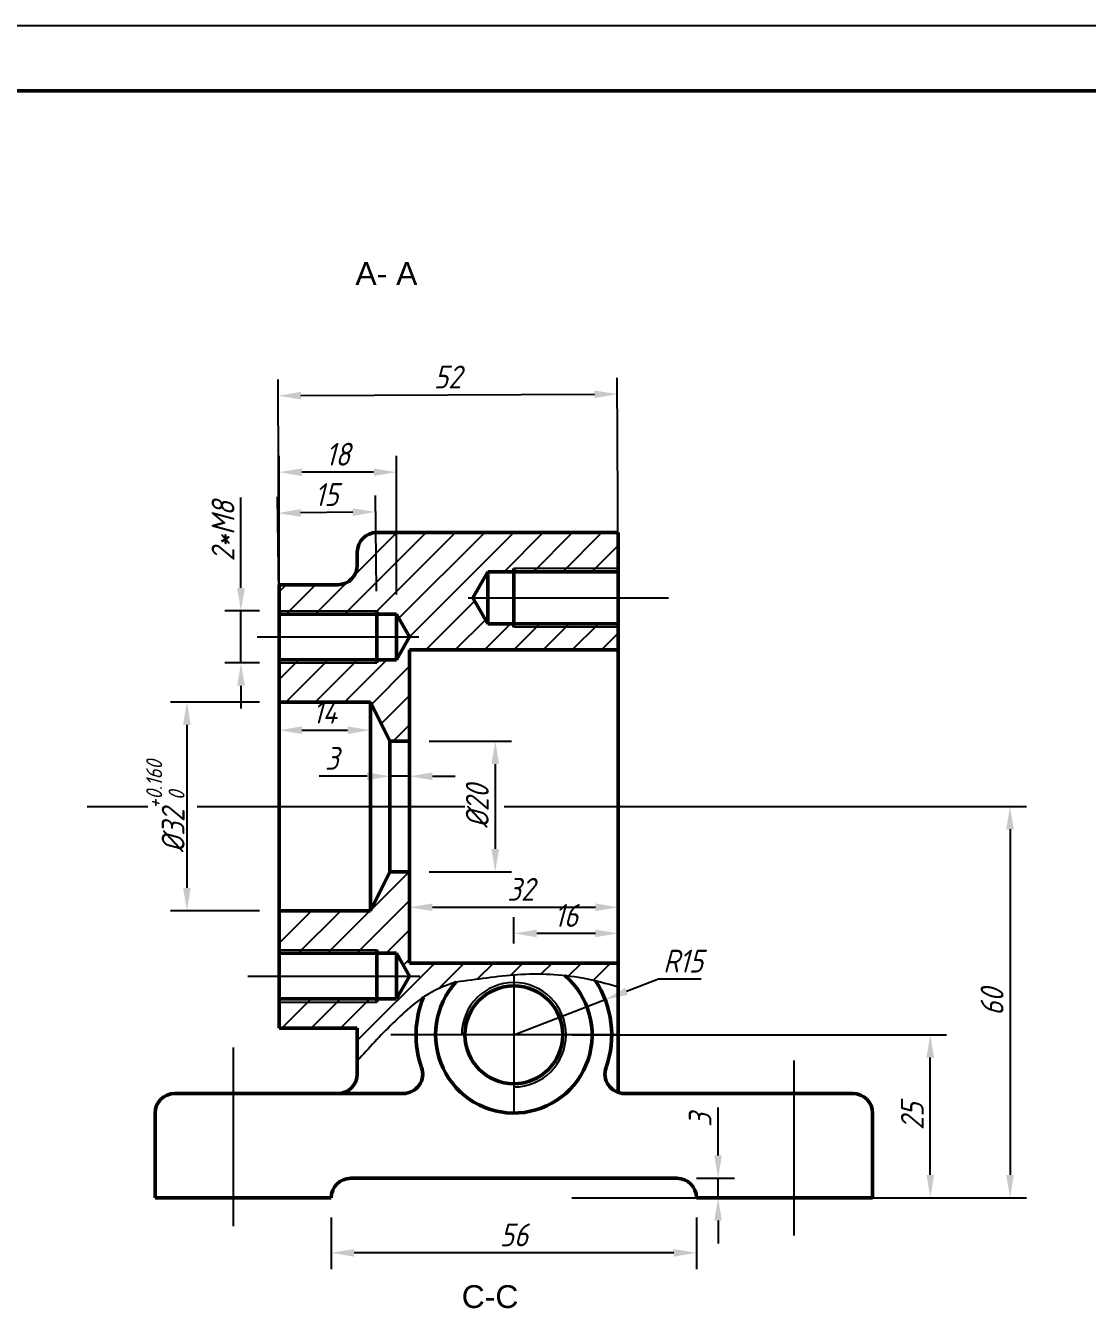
# Model space of a CAD drawing. Header units: millimetres. Extents: x 96 to 4157, y -1988 to 195.
# Drawn here: x 2297.1 to 2459.9, y -480.3 to -283.7 of the extents above; entities that cross this region are included whole.
import ezdxf

# ---------------------------------------------------------------- set-up
doc = ezdxf.new("R2010")
doc.units = ezdxf.units.MM
doc.header["$LTSCALE"] = 1.5
doc.linetypes.add('CENTER', pattern=[50.8, 31.75, -6.35, 6.35, -6.35])
for name, color, linetype, lineweight in [('点画线', 7, 'CENTER', 25), ('粗实线', 7, 'Continuous', 50), ('细线', 7, 'Continuous', 25)]:
    doc.layers.add(name, color=color, linetype=linetype, lineweight=lineweight)
doc.styles.add('Annotative', font='arial.ttf')
doc.styles.add('宋体', font='gbeitc.shx', dxfattribs={"bigfont": 'gbcbig.shx'})
doc.dimstyles.new('半径', dxfattribs={"dimtxt": 3.5, "dimasz": 3.5, "dimexe": 2.5, "dimexo": 3, "dimgap": 1, "dimtad": 1, "dimtoh": 1, "dimdsep": 46, "dimtxsty": '宋体', "dimblk1": 'NONE', "dimsah": 1, "dimcen": 2.5, "dimclrd": 7, "dimclre": 7, "dimclrt": 7, "dimadec": 0, "dimazin": 0, "dimtfac": 1, "dimtmove": 0, "dimatfit": 3, "dimfxl": 1, "dimarcsym": 0})
doc.dimstyles.new('直径', dxfattribs={"dimtxt": 3.5, "dimasz": 3.5, "dimexe": 2.5, "dimexo": 3, "dimgap": 1, "dimtad": 1, "dimtoh": 1, "dimdsep": 46, "dimtxsty": '宋体', "dimcen": 2.5, "dimclrd": 7, "dimclre": 7, "dimclrt": 7, "dimadec": 0, "dimazin": 0, "dimtfac": 1, "dimtmove": 0, "dimatfit": 3, "dimfxl": 1, "dimarcsym": 0})
doc.dimstyles.new('长度', dxfattribs={"dimtxt": 3.5, "dimasz": 3.5, "dimexe": 2.5, "dimexo": 3, "dimgap": 1, "dimtad": 1, "dimdsep": 46, "dimtxsty": '宋体', "dimcen": 2.5, "dimclrd": 7, "dimclre": 7, "dimclrt": 7, "dimadec": 0, "dimazin": 0, "dimtfac": 1, "dimtmove": 0, "dimatfit": 3, "dimfxl": 1, "dimarcsym": 0})
pattern_1 = [(45, (-62.8657, -2266.4404), (-2.245064, 2.245064), [])]

# ---------------------------------------------------------------- blocks, each defined once
blk = doc.blocks.new('*D25')
at = {"layer": 'Defpoints', "color": 0, "transparency": 16777216}
for p in [(2335.79, -358.43), (2336, -373.59), (2351, -373.39)]:
    blk.add_point(p, dxfattribs=at)
at = {"layer": '细线', "color": 7, "lineweight": -2, "transparency": 16777216}
for p, q in [((2335.96, -370.59), (2335.76, -355.93)), ((2350.96, -370.39), (2350.76, -355.73)), ((2347.29, -358.28), (2339.29, -358.39))]:
    blk.add_line(p, q, dxfattribs=at)
at = {"layer": '细线', "color": 7, "transparency": 16777216}
for points in [[(2339.29, -357.8), (2339.3, -358.97), (2335.79, -358.43)], [(2347.29, -357.7), (2347.3, -358.86), (2350.79, -358.23)]]:
    blk.add_solid(points, dxfattribs=at)
at = {"layer": '细线', "color": 7, "transparency": 16777216, "insert": (2343.26, -355.58), "char_height": 3.5, "attachment_point": 5, "rotation": 0.7639, "style": '宋体'}
blk.add_mtext('15', dxfattribs=at)
blk = doc.blocks.new('*D26')
at = {"layer": 'Defpoints', "color": 0, "transparency": 16777216}
for p in [(2336, -352.14), (2336, -373.89), (2354, -373.89)]:
    blk.add_point(p, dxfattribs=at)
at = {"layer": '细线', "color": 7, "lineweight": -2, "transparency": 16777216}
for p, q in [((2336, -370.89), (2336, -349.64)), ((2354, -370.89), (2354, -349.64)), ((2350.5, -352.14), (2339.5, -352.14))]:
    blk.add_line(p, q, dxfattribs=at)
at = {"layer": '细线', "color": 7, "transparency": 16777216}
for points in [[(2339.5, -351.56), (2339.5, -352.72), (2336, -352.14)], [(2350.5, -351.56), (2350.5, -352.72), (2354, -352.14)]]:
    blk.add_solid(points, dxfattribs=at)
at = {"layer": '细线', "color": 7, "transparency": 16777216, "insert": (2345, -349.39), "char_height": 3.5, "attachment_point": 5, "style": '宋体'}
blk.add_mtext('18', dxfattribs=at)
blk = doc.blocks.new('*D27')
at = {"layer": 'Defpoints', "color": 0, "transparency": 16777216}
for p in [(2387.86, -340.18), (2336, -369.39), (2388, -369.14)]:
    blk.add_point(p, dxfattribs=at)
at = {"layer": '细线', "color": 7, "lineweight": -2, "transparency": 16777216}
for p, q in [((2335.98, -366.39), (2335.84, -337.93)), ((2387.98, -366.14), (2387.84, -337.68)), ((2339.36, -340.41), (2384.36, -340.19))]:
    blk.add_line(p, q, dxfattribs=at)
at = {"layer": '细线', "color": 7, "transparency": 16777216}
for points in [[(2339.35, -339.83), (2339.36, -340.99), (2335.86, -340.43)], [(2384.35, -339.61), (2384.36, -340.78), (2387.86, -340.18)]]:
    blk.add_solid(points, dxfattribs=at)
at = {"layer": '细线', "color": 7, "transparency": 16777216, "insert": (2361.84, -337.55), "char_height": 3.5, "attachment_point": 5, "rotation": 0.2755, "style": '宋体'}
blk.add_mtext('52', dxfattribs=at)
blk = doc.blocks.new('*D28')
at = {"layer": 'Defpoints', "color": 0, "transparency": 16777216}
for p in [(2356, -413.39), (2388, -413.39), (2388, -418.85)]:
    blk.add_point(p, dxfattribs=at)
at = {"layer": '细线', "color": 7, "lineweight": -2, "transparency": 16777216}
for p, q in [((2356, -416.39), (2356, -421.35)), ((2388, -416.39), (2388, -421.35)), ((2359.5, -418.85), (2384.5, -418.85))]:
    blk.add_line(p, q, dxfattribs=at)
at = {"layer": '细线', "color": 7, "transparency": 16777216}
for points in [[(2359.5, -418.26), (2359.5, -419.43), (2356, -418.85)], [(2384.5, -418.26), (2384.5, -419.43), (2388, -418.85)]]:
    blk.add_solid(points, dxfattribs=at)
at = {"layer": '细线', "color": 7, "transparency": 16777216, "insert": (2373.04, -416.1), "char_height": 3.5, "attachment_point": 5, "style": '宋体'}
blk.add_mtext('32', dxfattribs=at)
blk = doc.blocks.new('*D29')
at = {"layer": 'Defpoints', "color": 0, "transparency": 16777216}
for p in [(2372, -422.85), (2372, -427.39), (2388, -427.39)]:
    blk.add_point(p, dxfattribs=at)
at = {"layer": '细线', "color": 7, "lineweight": -2, "transparency": 16777216}
for p, q in [((2372, -424.39), (2372, -420.35)), ((2388, -424.39), (2388, -420.35)), ((2384.5, -422.85), (2375.5, -422.85))]:
    blk.add_line(p, q, dxfattribs=at)
at = {"layer": '细线', "color": 7, "transparency": 16777216}
for points in [[(2375.5, -422.27), (2375.5, -423.44), (2372, -422.85)], [(2384.5, -422.27), (2384.5, -423.44), (2388, -422.85)]]:
    blk.add_solid(points, dxfattribs=at)
at = {"layer": '细线', "color": 7, "transparency": 16777216, "insert": (2380, -420.1), "char_height": 3.5, "attachment_point": 5, "style": '宋体'}
blk.add_mtext('16', dxfattribs=at)
blk = doc.blocks.new('*D30')
at = {"layer": 'Defpoints', "color": 0, "transparency": 16777216}
for p in [(2344, -463.39), (2400, -463.39), (2344, -471.83)]:
    blk.add_point(p, dxfattribs=at)
at = {"layer": '细线', "color": 7, "lineweight": -2, "transparency": 16777216}
for p, q in [((2344, -466.39), (2344, -474.33)), ((2400, -466.39), (2400, -474.33)), ((2396.5, -471.83), (2347.5, -471.83))]:
    blk.add_line(p, q, dxfattribs=at)
at = {"layer": '细线', "color": 7, "transparency": 16777216}
for points in [[(2347.5, -471.25), (2347.5, -472.42), (2344, -471.83)], [(2396.5, -471.25), (2396.5, -472.42), (2400, -471.83)]]:
    blk.add_solid(points, dxfattribs=at)
at = {"layer": '细线', "color": 7, "transparency": 16777216, "insert": (2372, -469.08), "char_height": 3.5, "attachment_point": 5, "style": '宋体'}
blk.add_mtext('56', dxfattribs=at)
blk = doc.blocks.new('*D31')
at = {"layer": 'Defpoints', "color": 0, "transparency": 16777216}
for p in [(2397, -460.39), (2403.31, -460.39), (2397, -463.39)]:
    blk.add_point(p, dxfattribs=at)
at = {"layer": '细线', "color": 7, "lineweight": -2, "transparency": 16777216}
for p, q in [((2403.31, -456.89), (2403.31, -449.57)), ((2400, -460.39), (2405.81, -460.39)), ((2403.31, -463.39), (2403.31, -460.39)), ((2400, -463.39), (2405.81, -463.39)), ((2403.31, -466.89), (2403.31, -470.39))]:
    blk.add_line(p, q, dxfattribs=at)
at = {"layer": '细线', "color": 7, "transparency": 16777216}
for points in [[(2402.73, -456.89), (2403.89, -456.89), (2403.31, -460.39)], [(2402.73, -466.89), (2403.89, -466.89), (2403.31, -463.39)]]:
    blk.add_solid(points, dxfattribs=at)
at = {"layer": '细线', "color": 7, "transparency": 16777216, "insert": (2400.56, -451.48), "char_height": 3.5, "attachment_point": 5, "rotation": 90, "style": '宋体'}
blk.add_mtext('3', dxfattribs=at)
blk = doc.blocks.new('*D32')
at = {"layer": 'Defpoints', "color": 0, "transparency": 16777216}
for p in [(2336, -387.39), (2350, -387.39), (2350, -391.7)]:
    blk.add_point(p, dxfattribs=at)
at = {"layer": '点画线', "color": 7, "lineweight": -2, "transparency": 16777216}
for p, q in [((2336, -390.39), (2336, -394.2)), ((2350, -390.39), (2350, -394.2)), ((2339.5, -391.7), (2346.5, -391.7))]:
    blk.add_line(p, q, dxfattribs=at)
at = {"layer": '点画线', "color": 7, "transparency": 16777216}
for points in [[(2339.5, -391.11), (2339.5, -392.28), (2336, -391.7)], [(2346.5, -391.11), (2346.5, -392.28), (2350, -391.7)]]:
    blk.add_solid(points, dxfattribs=at)
at = {"layer": '点画线', "color": 7, "transparency": 16777216, "insert": (2343, -388.95), "char_height": 3.5, "attachment_point": 5, "style": '宋体'}
blk.add_mtext('14', dxfattribs=at)
blk = doc.blocks.new('*D33')
at = {"layer": 'Defpoints', "color": 0, "transparency": 16777216}
for p in [(2353, -393.39), (2356, -393.39), (2356, -398.77)]:
    blk.add_point(p, dxfattribs=at)
at = {"layer": '点画线', "color": 7, "lineweight": -2, "transparency": 16777216}
for p, q in [((2353, -396.39), (2353, -401.27)), ((2356, -396.39), (2356, -401.27)), ((2349.5, -398.77), (2342.17, -398.77)), ((2356, -398.77), (2353, -398.77)), ((2359.5, -398.77), (2363, -398.77))]:
    blk.add_line(p, q, dxfattribs=at)
at = {"layer": '点画线', "color": 7, "transparency": 16777216}
for points in [[(2349.5, -398.18), (2349.5, -399.35), (2353, -398.77)], [(2359.5, -398.18), (2359.5, -399.35), (2356, -398.77)]]:
    blk.add_solid(points, dxfattribs=at)
at = {"layer": '点画线', "color": 7, "transparency": 16777216, "insert": (2344.08, -396.02), "char_height": 3.5, "attachment_point": 5, "style": '宋体'}
blk.add_mtext('3', dxfattribs=at)
blk = doc.blocks.new('*D8')
at = {"layer": 'Defpoints', "color": 0, "transparency": 16777216}
for p in [(2356, -393.39), (2356, -413.39), (2369.14, -413.39)]:
    blk.add_point(p, dxfattribs=at)
at = {"layer": '点画线', "color": 7, "lineweight": -2, "transparency": 16777216}
for p, q in [((2359, -393.39), (2371.64, -393.39)), ((2369.14, -396.89), (2369.14, -409.89)), ((2359, -413.39), (2371.64, -413.39))]:
    blk.add_line(p, q, dxfattribs=at)
at = {"layer": '点画线', "color": 7, "transparency": 16777216}
for points in [[(2368.56, -396.89), (2369.73, -396.89), (2369.14, -393.39)], [(2368.56, -409.89), (2369.73, -409.89), (2369.14, -413.39)]]:
    blk.add_solid(points, dxfattribs=at)
at = {"layer": '点画线', "color": 7, "transparency": 16777216, "insert": (2366.39, -403.39), "char_height": 3.5, "attachment_point": 5, "rotation": 90, "style": '宋体'}
blk.add_mtext('%%C20', dxfattribs=at)
blk = doc.blocks.new('*D34')
at = {"layer": 'Defpoints', "color": 0, "transparency": 16777216}
for p in [(2336, -373.39), (2330.16, -381.39), (2336, -381.39)]:
    blk.add_point(p, dxfattribs=at)
at = {"layer": '点画线', "color": 7, "lineweight": -2, "transparency": 16777216}
for p, q in [((2330.16, -369.89), (2330.16, -356.01)), ((2333, -373.39), (2327.66, -373.39)), ((2330.16, -381.39), (2330.16, -373.39)), ((2333, -381.39), (2327.66, -381.39)), ((2330.16, -384.89), (2330.16, -388.39))]:
    blk.add_line(p, q, dxfattribs=at)
at = {"layer": '点画线', "color": 7, "transparency": 16777216}
for points in [[(2329.58, -369.89), (2330.75, -369.89), (2330.16, -373.39)], [(2329.58, -384.89), (2330.75, -384.89), (2330.16, -381.39)]]:
    blk.add_solid(points, dxfattribs=at)
at = {"layer": '点画线', "color": 7, "transparency": 16777216, "insert": (2327.41, -361.2), "char_height": 3.5, "attachment_point": 5, "rotation": 90, "style": '宋体'}
blk.add_mtext('2*M8', dxfattribs=at)
blk = doc.blocks.new('*D35')
at = {"layer": 'Defpoints', "color": 0, "transparency": 16777216}
for p in [(2336, -387.39), (2321.87, -419.39), (2336, -419.39)]:
    blk.add_point(p, dxfattribs=at)
at = {"layer": '点画线', "color": 7, "lineweight": -2, "transparency": 16777216}
for p, q in [((2333, -387.39), (2319.37, -387.39)), ((2321.87, -390.89), (2321.87, -415.89)), ((2333, -419.39), (2319.37, -419.39))]:
    blk.add_line(p, q, dxfattribs=at)
at = {"layer": '点画线', "color": 7, "transparency": 16777216}
for points in [[(2321.28, -390.89), (2322.45, -390.89), (2321.87, -387.39)], [(2321.28, -415.89), (2322.45, -415.89), (2321.87, -419.39)]]:
    blk.add_solid(points, dxfattribs=at)
at = {"layer": '点画线', "color": 7, "transparency": 16777216, "insert": (2318.57, -403.39), "char_height": 3.5, "attachment_point": 5, "rotation": 90, "style": '宋体'}
blk.add_mtext('%%c32{\\H0.7x;\\S+0.160^  0;}', dxfattribs=at)
blk = doc.blocks.new('*D36')
at = {"layer": 'Defpoints', "color": 0, "transparency": 16777216}
for p in [(2385.99, -433), (2372, -438.39)]:
    blk.add_point(p, dxfattribs=at)
at = {"layer": '点画线', "color": 7, "lineweight": -2, "transparency": 16777216}
for p, q in [((2394.17, -429.85), (2389.26, -431.74)), ((2400.71, -429.85), (2394.17, -429.85)), ((2372, -438.39), (2385.99, -433))]:
    blk.add_line(p, q, dxfattribs=at)
at = {"layer": '点画线', "color": 7, "transparency": 16777216}
blk.add_solid([(2389.05, -431.2), (2389.47, -432.28), (2385.99, -433)], dxfattribs=at)
at = {"layer": '点画线', "color": 7, "transparency": 16777216, "insert": (2397.94, -427.1), "char_height": 3.5, "attachment_point": 5, "style": '宋体'}
blk.add_mtext('R15', dxfattribs=at)
blk = doc.blocks.new('_None')
blk = doc.blocks.new('*D9')
at = {"layer": 'Defpoints', "color": 0, "transparency": 16777216}
for p in [(2377.86, -438.39), (2435.84, -438.39), (2377.86, -463.39)]:
    blk.add_point(p, dxfattribs=at)
at = {"layer": '细线', "color": 7, "lineweight": -2, "transparency": 16777216}
for p, q in [((2380.86, -438.39), (2438.34, -438.39)), ((2435.84, -459.89), (2435.84, -441.89)), ((2380.86, -463.39), (2438.34, -463.39))]:
    blk.add_line(p, q, dxfattribs=at)
at = {"layer": '细线', "color": 7, "transparency": 16777216}
for points in [[(2435.26, -441.89), (2436.43, -441.89), (2435.84, -438.39)], [(2435.26, -459.89), (2436.43, -459.89), (2435.84, -463.39)]]:
    blk.add_solid(points, dxfattribs=at)
at = {"layer": '细线', "color": 7, "transparency": 16777216, "insert": (2433.09, -450.89), "char_height": 3.5, "attachment_point": 5, "rotation": 90, "style": '宋体'}
blk.add_mtext('25', dxfattribs=at)
blk = doc.blocks.new('*D50')
at = {"layer": 'Defpoints', "color": 0, "transparency": 16777216}
for p in [(2388, -403.39), (2388, -463.39), (2448.07, -463.39)]:
    blk.add_point(p, dxfattribs=at)
at = {"layer": '细线', "color": 7, "lineweight": -2, "transparency": 16777216}
for p, q in [((2391, -403.39), (2450.57, -403.39)), ((2448.07, -406.89), (2448.07, -459.89)), ((2391, -463.39), (2450.57, -463.39))]:
    blk.add_line(p, q, dxfattribs=at)
at = {"layer": '细线', "color": 7, "transparency": 16777216}
for points in [[(2447.48, -406.89), (2448.65, -406.89), (2448.07, -403.39)], [(2447.48, -459.89), (2448.65, -459.89), (2448.07, -463.39)]]:
    blk.add_solid(points, dxfattribs=at)
at = {"layer": '细线', "color": 7, "transparency": 16777216, "insert": (2445.32, -433.39), "char_height": 3.5, "attachment_point": 5, "rotation": 90, "style": '宋体'}
blk.add_mtext('60', dxfattribs=at)

msp = doc.modelspace()

# ---------------------------------------------------------------- hatches: boundary and pattern name
at = {"layer": '细线'}
h = msp.add_hatch(dxfattribs=at)
h.set_pattern_fill('ANSI31', color=0)
h.set_pattern_definition(pattern_1)
h.paths.add_polyline_path([(2355.996, -379.395), (2387.996, -379.395), (2387.996, -375.895), (2372.996, -375.895), (2371.996, -375.895), (2371.996, -375.395), (2369.996, -375.395), (2367.996, -375.395), (2365.686, -371.395), (2367.996, -367.395), (2369.996, -367.395), (2371.996, -367.395), (2371.996, -366.895), (2372.996, -366.895), (2387.996, -366.895), (2387.996, -361.395), (2350.996, -361.395, 0.4142136), (2347.996, -364.395), (2347.996, -366.395, -0.4142136), (2344.996, -369.395), (2335.996, -369.395), (2335.996, -373.395), (2350.996, -373.395), (2350.996, -373.895), (2353.996, -373.895), (2356.016, -377.395), (2353.996, -380.895), (2350.996, -380.895), (2350.996, -381.395), (2335.996, -381.395), (2335.996, -387.395), (2349.996, -387.395), (2352.996, -393.395), (2355.996, -393.395)])
h.paths.add_polyline_path([(2350.996, -380.895), (2335.996, -380.895), (2335.996, -381.395), (2350.996, -381.395)], flags=17)
h.paths.add_polyline_path([(2350.996, -373.395), (2335.996, -373.395), (2335.996, -373.895), (2350.996, -373.895)], flags=17)
h.paths.add_polyline_path([(2387.996, -375.395), (2371.996, -375.395), (2371.996, -375.895), (2372.996, -375.895), (2387.996, -375.895)], flags=17)
h.paths.add_polyline_path([(2387.996, -366.895), (2372.996, -366.895), (2371.996, -366.895), (2371.996, -367.395), (2387.996, -367.395)], flags=17)
h = msp.add_hatch(dxfattribs=at)
h.set_pattern_fill('ANSI31', color=0)
h.set_pattern_definition(pattern_1)
edge = h.paths.add_edge_path()
edge.add_spline(control_points=[(2354.972, -435.153), (2355.389, -434.771), (2355.814, -434.398), (2356.248, -434.04)], knot_values=[7.9375369, 7.9375369, 7.9375369, 7.9375369, 9.615919, 9.615919, 9.615919, 9.615919], degree=3, periodic=0)
edge.add_spline(control_points=[(2356.248, -434.04), (2356.564, -433.778), (2356.885, -433.525), (2357.212, -433.281)], knot_values=[6.71603, 6.71603, 6.71603, 6.71603, 7.9375369, 7.9375369, 7.9375369, 7.9375369], degree=3, periodic=0)
edge.add_spline(control_points=[(2357.212, -433.281), (2357.52, -433.051), (2357.833, -432.829), (2358.152, -432.618)], knot_values=[5.564939, 5.564939, 5.564939, 5.564939, 6.71603, 6.71603, 6.71603, 6.71603], degree=3, periodic=0)
edge.add_spline(control_points=[(2358.152, -432.618), (2358.276, -432.536), (2358.401, -432.455), (2358.526, -432.376)], knot_values=[5.1183689, 5.1183689, 5.1183689, 5.1183689, 5.564939, 5.564939, 5.564939, 5.564939], degree=3, periodic=0)
edge.add_spline(control_points=[(2358.526, -432.376), (2358.861, -432.166), (2359.203, -431.967), (2359.551, -431.781)], knot_values=[3.9269543, 3.9269543, 3.9269543, 3.9269543, 5.1183689, 5.1183689, 5.1183689, 5.1183689], degree=3, periodic=0)
edge.add_spline(control_points=[(2359.551, -431.781), (2359.656, -431.724), (2360.015, -431.538), (2360.381, -431.367), (2360.642, -431.251)], knot_values=[2.7090184, 2.7090184, 2.7090184, 2.7090184, 3.0680036, 3.9269543, 3.9269543, 3.9269543, 3.9269543], degree=3, periodic=0)
edge.add_spline(control_points=[(2360.642, -431.251), (2361.067, -431.063), (2361.499, -430.889), (2361.936, -430.722)], knot_values=[1.3113812, 1.3113812, 1.3113812, 1.3113812, 2.7090184, 2.7090184, 2.7090184, 2.7090184], degree=3, periodic=0)
edge.add_spline(control_points=[(2361.936, -430.722), (2362.345, -430.565), (2362.757, -430.414), (2363.17, -430.264)], knot_values=[0, 0, 0, 0, 1.3113812, 1.3113812, 1.3113812, 1.3113812], degree=3, periodic=0)
edge.add_spline(control_points=[(2363.17, -430.264), (2364.998, -430.047), (2366.797, -429.781), (2368.598, -429.555)], knot_values=[23.4264859, 23.4264859, 23.4264859, 23.4264859, 28.9254441, 28.9254441, 28.9254441, 28.9254441], degree=3, periodic=0)
edge.add_spline(control_points=[(2368.598, -429.555), (2369.727, -429.413), (2370.857, -429.287), (2371.996, -429.199)], knot_values=[28.9254441, 28.9254441, 28.9254441, 28.9254441, 32.3722948, 32.3722948, 32.3722948, 32.3722948], degree=3, periodic=0)
edge.add_spline(control_points=[(2371.996, -429.199), (2372.184, -429.184), (2372.513, -429.161), (2372.843, -429.14), (2372.984, -429.132)], knot_values=[32.3722948, 32.3722948, 32.3722948, 32.3722948, 32.9429113, 33.3673436, 33.3673436, 33.3673436, 33.3673436], degree=3, periodic=0)
edge.add_spline(control_points=[(2372.984, -429.132), (2374.431, -429.05), (2375.892, -429.035), (2377.351, -429.099)], knot_values=[33.3673436, 33.3673436, 33.3673436, 33.3673436, 37.7279543, 37.7279543, 37.7279543, 37.7279543], degree=3, periodic=0)
edge.add_spline(control_points=[(2377.351, -429.099), (2378.171, -429.135), (2378.99, -429.196), (2379.806, -429.284)], knot_values=[37.7279543, 37.7279543, 37.7279543, 37.7279543, 40.1785595, 40.1785595, 40.1785595, 40.1785595], degree=3, periodic=0)
edge.add_spline(control_points=[(2379.806, -429.284), (2380.039, -429.309), (2380.272, -429.337), (2380.505, -429.366)], knot_values=[40.1785595, 40.1785595, 40.1785595, 40.1785595, 40.8800216, 40.8800216, 40.8800216, 40.8800216], degree=3, periodic=0)
edge.add_spline(control_points=[(2380.505, -429.366), (2381.183, -429.453), (2382.163, -429.606), (2383.132, -429.802), (2383.432, -429.866)], knot_values=[40.8800216, 40.8800216, 40.8800216, 40.8800216, 42.9240046, 43.8449427, 43.8449427, 43.8449427, 43.8449427], degree=3, periodic=0)
edge.add_spline(control_points=[(2383.432, -429.866), (2383.789, -429.943), (2384.145, -430.024), (2384.5, -430.109)], knot_values=[43.8449427, 43.8449427, 43.8449427, 43.8449427, 44.9396624, 44.9396624, 44.9396624, 44.9396624], degree=3, periodic=0)
edge.add_spline(control_points=[(2384.5, -430.109), (2384.85, -430.193), (2385.199, -430.281), (2385.548, -430.371)], knot_values=[44.9396624, 44.9396624, 44.9396624, 44.9396624, 46.0206538, 46.0206538, 46.0206538, 46.0206538], degree=3, periodic=0)
edge.add_spline(control_points=[(2385.548, -430.371), (2386.366, -430.583), (2387.181, -430.809), (2387.996, -431.034)], knot_values=[46.0206538, 46.0206538, 46.0206538, 46.0206538, 48.5548615, 48.5548615, 48.5548615, 48.5548615], degree=3, periodic=0)
edge.add_line((2387.996, -431.034), (2387.996, -427.395))
edge.add_line((2387.996, -427.395), (2355.996, -427.395))
edge.add_line((2355.996, -427.395), (2355.996, -413.395))
edge.add_line((2355.996, -413.395), (2352.996, -413.395))
edge.add_line((2352.996, -413.395), (2349.996, -419.395))
edge.add_line((2349.996, -419.395), (2335.996, -419.395))
edge.add_line((2335.996, -419.395), (2335.996, -425.395))
edge.add_line((2335.996, -425.395), (2350.996, -425.395))
edge.add_line((2350.996, -425.395), (2350.996, -425.895))
edge.add_line((2350.996, -425.895), (2353.996, -425.895))
edge.add_line((2353.996, -425.895), (2356.016, -429.395))
edge.add_line((2356.016, -429.395), (2353.996, -432.895))
edge.add_line((2353.996, -432.895), (2350.996, -432.895))
edge.add_line((2350.996, -432.895), (2350.996, -433.395))
edge.add_line((2350.996, -433.395), (2335.996, -433.395))
edge.add_line((2335.996, -433.395), (2335.996, -437.395))
edge.add_line((2335.996, -437.395), (2345.996, -437.395))
edge.add_line((2345.996, -437.395), (2347.996, -437.395))
edge.add_line((2347.996, -437.395), (2347.996, -442.395))
edge.add_spline(control_points=[(2347.996, -442.395), (2348.948, -441.351), (2349.9, -440.307), (2350.87, -439.274)], knot_values=[15.3950803, 15.3950803, 15.3950803, 15.3950803, 19.6502826, 19.6502826, 19.6502826, 19.6502826], degree=3, periodic=0)
edge.add_spline(control_points=[(2350.87, -439.274), (2351.52, -438.581), (2352.178, -437.894), (2352.85, -437.214)], knot_values=[12.5448617, 12.5448617, 12.5448617, 12.5448617, 15.3950803, 15.3950803, 15.3950803, 15.3950803], degree=3, periodic=0)
edge.add_spline(control_points=[(2352.85, -437.214), (2353.035, -437.026), (2353.729, -436.329), (2354.44, -435.642), (2354.972, -435.153)], knot_values=[9.615919, 9.615919, 9.615919, 9.615919, 10.401508, 12.5448617, 12.5448617, 12.5448617, 12.5448617], degree=3, periodic=0)
h.paths.add_polyline_path([(2350.996, -432.895), (2335.996, -432.895), (2335.996, -433.395), (2350.996, -433.395)], flags=17)
h.paths.add_polyline_path([(2350.996, -425.395), (2335.996, -425.395), (2335.996, -425.895), (2350.996, -425.895)], flags=17)

# ---------------------------------------------------------------- linework, layer by layer
at = {"layer": '点画线'}
for p, q in [((2364.999, -371.395), (2395.691, -371.395)), ((2332.634, -377.395), (2357.403, -377.395)), ((2306.589, -403.395), (2315.874, -403.395)), ((2323.442, -403.395), (2364.46, -403.395)), ((2370.515, -403.395), (2415.058, -403.395)), ((2331.199, -429.395), (2357.596, -429.395)), ((2371.996, -429.199), (2371.996, -450.395)), ((2387.996, -438.395), (2353.157, -438.395)), ((2328.996, -467.754), (2328.996, -440.369)), ((2414.996, -469.158), (2414.996, -442.335))]:
    msp.add_line(p, q, dxfattribs=at)
at = {"layer": '粗实线'}
for p, q in [((2108.186, -293.682), (2682.186, -293.682)), ((2350.996, -361.395), (2387.996, -361.395)), ((2387.996, -447.233), (2387.996, -361.395)), ((2347.996, -366.395), (2347.996, -364.395)), ((2367.996, -367.395), (2365.686, -371.395)), ((2369.996, -367.395), (2367.996, -367.395)), ((2367.996, -375.395), (2367.996, -367.395)), ((2387.996, -367.395), (2369.996, -367.395)), ((2371.996, -366.895), (2371.996, -375.895)), ((2387.996, -371.395), (2387.996, -367.395)), ((2335.996, -437.395), (2335.996, -369.395)), ((2335.996, -369.395), (2344.996, -369.395)), ((2365.686, -371.395), (2367.996, -375.395)), ((2387.996, -371.395), (2387.996, -375.395)), ((2335.996, -377.395), (2335.996, -373.595)), ((2350.996, -373.395), (2350.996, -381.395)), ((2335.996, -377.395), (2335.996, -373.895)), ((2335.996, -373.895), (2353.996, -373.895)), ((2353.996, -373.895), (2353.996, -380.895)), ((2353.996, -373.895), (2356.016, -377.395)), ((2369.996, -375.395), (2367.996, -375.395)), ((2387.996, -375.395), (2369.996, -375.395)), ((2335.996, -403.395), (2335.996, -377.395)), ((2335.996, -377.395), (2335.996, -380.895)), ((2356.016, -377.395), (2353.996, -380.895)), ((2355.996, -403.395), (2355.996, -379.395)), ((2355.996, -379.395), (2387.996, -379.395)), ((2335.996, -380.895), (2353.996, -380.895)), ((2335.996, -403.395), (2335.996, -387.395)), ((2335.996, -387.395), (2349.996, -387.395)), ((2349.996, -419.395), (2349.996, -387.395)), ((2349.996, -387.395), (2352.996, -393.395)), ((2355.996, -393.395), (2352.996, -393.395)), ((2352.996, -413.395), (2352.996, -393.395)), ((2355.996, -403.395), (2355.996, -393.395)), ((2335.996, -403.395), (2335.996, -419.395)), ((2335.996, -403.395), (2335.996, -429.395)), ((2355.996, -403.395), (2355.996, -427.395)), ((2355.996, -403.395), (2355.996, -413.395)), ((2349.996, -419.395), (2352.996, -413.395)), ((2355.996, -413.395), (2352.996, -413.395)), ((2335.996, -419.395), (2349.996, -419.395)), ((2335.996, -429.395), (2335.996, -425.895)), ((2335.996, -425.895), (2353.996, -425.895)), ((2350.996, -425.395), (2350.996, -433.395)), ((2353.996, -432.895), (2353.996, -425.895)), ((2353.996, -425.895), (2356.016, -429.395)), ((2355.996, -427.395), (2387.996, -427.395)), ((2335.996, -429.395), (2335.996, -432.895)), ((2356.016, -429.395), (2353.996, -432.895)), ((2335.996, -432.895), (2353.996, -432.895)), ((2345.996, -437.395), (2335.996, -437.395)), ((2345.996, -437.395), (2347.996, -437.395)), ((2347.996, -444.395), (2347.996, -437.395)), ((2319.996, -447.395), (2342.996, -447.395)), ((2342.996, -447.395), (2344.996, -447.395)), ((2344.996, -447.395), (2355.025, -447.395)), ((2423.996, -447.395), (2388.966, -447.395)), ((2316.996, -450.395), (2316.996, -463.395)), ((2426.996, -463.395), (2426.996, -450.395)), ((2396.996, -460.395), (2346.996, -460.395)), ((2340.496, -463.395), (2316.996, -463.395)), ((2340.496, -463.395), (2343.996, -463.395)), ((2343.996, -463.395), (2343.996, -463.395)), ((2399.996, -463.395), (2402.496, -463.395)), ((2399.996, -463.395), (2399.996, -463.395)), ((2402.496, -463.395), (2426.996, -463.395))]:
    msp.add_line(p, q, dxfattribs=at)
msp.add_circle((2371.996, -438.395), 7.5, dxfattribs=at)
for centre, radius, start, end in [((2350.996, -364.395), 3, 90, 180), ((2344.996, -366.395), 3, 270, 0), ((2371.996, -438.395), 12, 137.34582, 49.39329), ((2371.996, -438.395), 15, 340.52878, 33.52906), ((2371.996, -438.395), 15, 157.34949, 199.47122), ((2344.996, -444.395), 3, 270, 0), ((2355.025, -444.395), 3, 270, 19.47122), ((2388.966, -444.395), 3, 160.52878, 270), ((2319.996, -450.395), 3, 90, 180), ((2423.996, -450.395), 3, 0, 90), ((2346.996, -463.395), 3, 90, 180), ((2396.996, -463.395), 3, 0, 90)]:
    msp.add_arc(centre, radius, start, end, dxfattribs=at)
at = {"layer": '细线'}
for p, q in [((2098.186, -283.682), (2692.186, -283.682)), ((2372.996, -366.895), (2371.996, -366.895)), ((2387.996, -366.895), (2372.996, -366.895)), ((2387.996, -371.395), (2387.996, -366.895)), ((2387.996, -371.395), (2387.996, -375.895)), ((2335.996, -377.395), (2335.996, -373.395)), ((2335.996, -373.395), (2350.996, -373.395)), ((2335.996, -377.395), (2335.996, -381.395)), ((2372.996, -375.895), (2371.996, -375.895)), ((2387.996, -375.895), (2372.996, -375.895)), ((2335.996, -381.395), (2350.996, -381.395)), ((2335.996, -429.395), (2335.996, -425.395)), ((2335.996, -425.395), (2350.996, -425.395)), ((2335.996, -429.395), (2335.996, -433.395)), ((2335.996, -433.395), (2350.996, -433.395))]:
    msp.add_line(p, q, dxfattribs=at)
msp.add_arc((2371.996, -438.395), 8, 270, 180, dxfattribs=at)
msp.add_spline([(2363.17, -430.264), (2359.868, -431.616), (2353.409, -436.653), (2347.996, -442.395)], degree=3, dxfattribs=at)
msp.add_open_spline([(2363.17, -430.264), (2366.333, -429.889), (2372.637, -428.818), (2381.167, -429.142), (2386.186, -430.533), (2387.996, -431.034)], degree=3, knots=[23.4264859, 23.4264859, 23.4264859, 23.4264859, 32.9429113, 42.9240046, 48.5548615, 48.5548615, 48.5548615, 48.5548615], dxfattribs=at)
msp.add_open_spline([(2347.996, -437.395), (2347.889, -438.135), (2347.942, -438.964), (2347.996, -439.794)], degree=3, dxfattribs=at)

# ---------------------------------------------------------------- texts
at = {"layer": '粗实线', "char_height": 3.5, "attachment_point": 1, "style": 'Annotative'}
for s, insert, width in [('A- A', (2347.701, -319.94), 21.83261), ('C-C', (2364.002, -476.788), 13.33569)]:
    msp.add_mtext(s, dxfattribs=dict(at, insert=insert, width=width))

# ---------------------------------------------------------------- dimensions: what is measured, and where the dimension line sits
at = {"layer": '点画线'}
dim = msp.add_linear_dim(base=(2330.163, -381.395), p1=(2335.996, -373.395), p2=(2335.996, -381.395), angle=90, text='2*M<>', dimstyle='长度', dxfattribs=at)
dim.commit()
dim.dimension.update_dxf_attribs({"geometry": '*D34', "text_midpoint": (2330.163, -361.202), "dimtype": 160})
dim = msp.add_linear_dim(base=(2321.866, -419.395), p1=(2335.996, -387.395), p2=(2335.996, -419.395), angle=90, text='<>{\\H0.7x;\\S+0.160^  0;}', dimstyle='直径', override={"dimpost": '%%c<>'}, dxfattribs=at)
dim.commit()
dim.dimension.update_dxf_attribs({"geometry": '*D35', "text_midpoint": (2318.569, -403.395)})
dim = msp.add_linear_dim(base=(2349.996, -391.697), p1=(2335.996, -387.395), p2=(2349.996, -387.395), dimstyle='长度', dxfattribs=at)
dim.commit()
dim.dimension.update_dxf_attribs({"geometry": '*D32', "text_midpoint": (2342.996, -388.947)})
dim = msp.add_linear_dim(base=(2355.996, -398.768), p1=(2352.996, -393.395), p2=(2355.996, -393.395), dimstyle='长度', dxfattribs=at)
dim.commit()
dim.dimension.update_dxf_attribs({"geometry": '*D33', "text_midpoint": (2344.084, -398.768), "dimtype": 160})
dim = msp.add_linear_dim(base=(2369.144, -413.395), p1=(2355.996, -393.395), p2=(2355.996, -413.395), angle=90, text='%%C<>', dimstyle='长度', dxfattribs=at)
dim.commit()
dim.dimension.update_dxf_attribs({"geometry": '*D8', "text_midpoint": (2366.394, -403.395)})
dim = msp.add_radius_dim(center=(2371.996, -438.395), mpoint=(2385.992, -432.999), dimstyle='半径', override={"dimpost": 'R<>'}, dxfattribs=at)
dim.commit()
dim.dimension.update_dxf_attribs({"geometry": '*D36', "text_midpoint": (2397.938, -429.847), "dimtype": 164})
at = {"layer": '细线'}
for p1, p2, distance, picture, middle in [((2335.996, -369.395), (2387.996, -369.145), 28.968, '*D27', (2361.843, -337.552)), ((2350.996, -373.395), (2335.996, -373.595), -15.161, '*D25', (2343.257, -355.585))]:
    dim = msp.add_aligned_dim(p1=p1, p2=p2, distance=distance, dimstyle='长度', dxfattribs=at)
    dim.commit()
    dim.dimension.update_dxf_attribs({"geometry": picture, "text_midpoint": middle})
for base, p1, p2, picture, middle in [((2335.996, -352.139), (2353.996, -373.895), (2335.996, -373.895), '*D26', (2344.996, -349.389)), ((2343.996, -471.832), (2399.996, -463.395), (2343.996, -463.395), '*D30', (2371.996, -469.082))]:
    dim = msp.add_linear_dim(base=base, p1=p1, p2=p2, dimstyle='长度', dxfattribs=at)
    dim.commit()
    dim.dimension.update_dxf_attribs({"geometry": picture, "text_midpoint": middle})
for base, p1, p2, picture, middle in [((2448.066, -463.395), (2387.996, -403.395), (2387.996, -463.395), '*D50', (2445.316, -433.395)), ((2435.843, -438.395), (2377.856, -463.395), (2377.856, -438.395), '*D9', (2433.093, -450.895)), ((2403.309, -460.395), (2396.996, -463.395), (2396.996, -460.395), '*D31', (2400.559, -451.483))]:
    dim = msp.add_linear_dim(base=base, p1=p1, p2=p2, angle=90, dimstyle='长度', dxfattribs=at)
    dim.commit()
    dim.dimension.update_dxf_attribs({"geometry": picture, "text_midpoint": middle})
for base, p1, p2, picture, middle in [((2387.996, -418.846), (2355.996, -413.395), (2387.996, -413.395), '*D28', (2373.039, -418.846)), ((2371.996, -422.854), (2387.996, -427.395), (2371.996, -427.395), '*D29', (2379.996, -422.854))]:
    dim = msp.add_linear_dim(base=base, p1=p1, p2=p2, dimstyle='长度', dxfattribs=at)
    dim.commit()
    dim.dimension.update_dxf_attribs({"geometry": picture, "text_midpoint": middle, "dimtype": 160})

doc.saveas('drawing.dxf')
